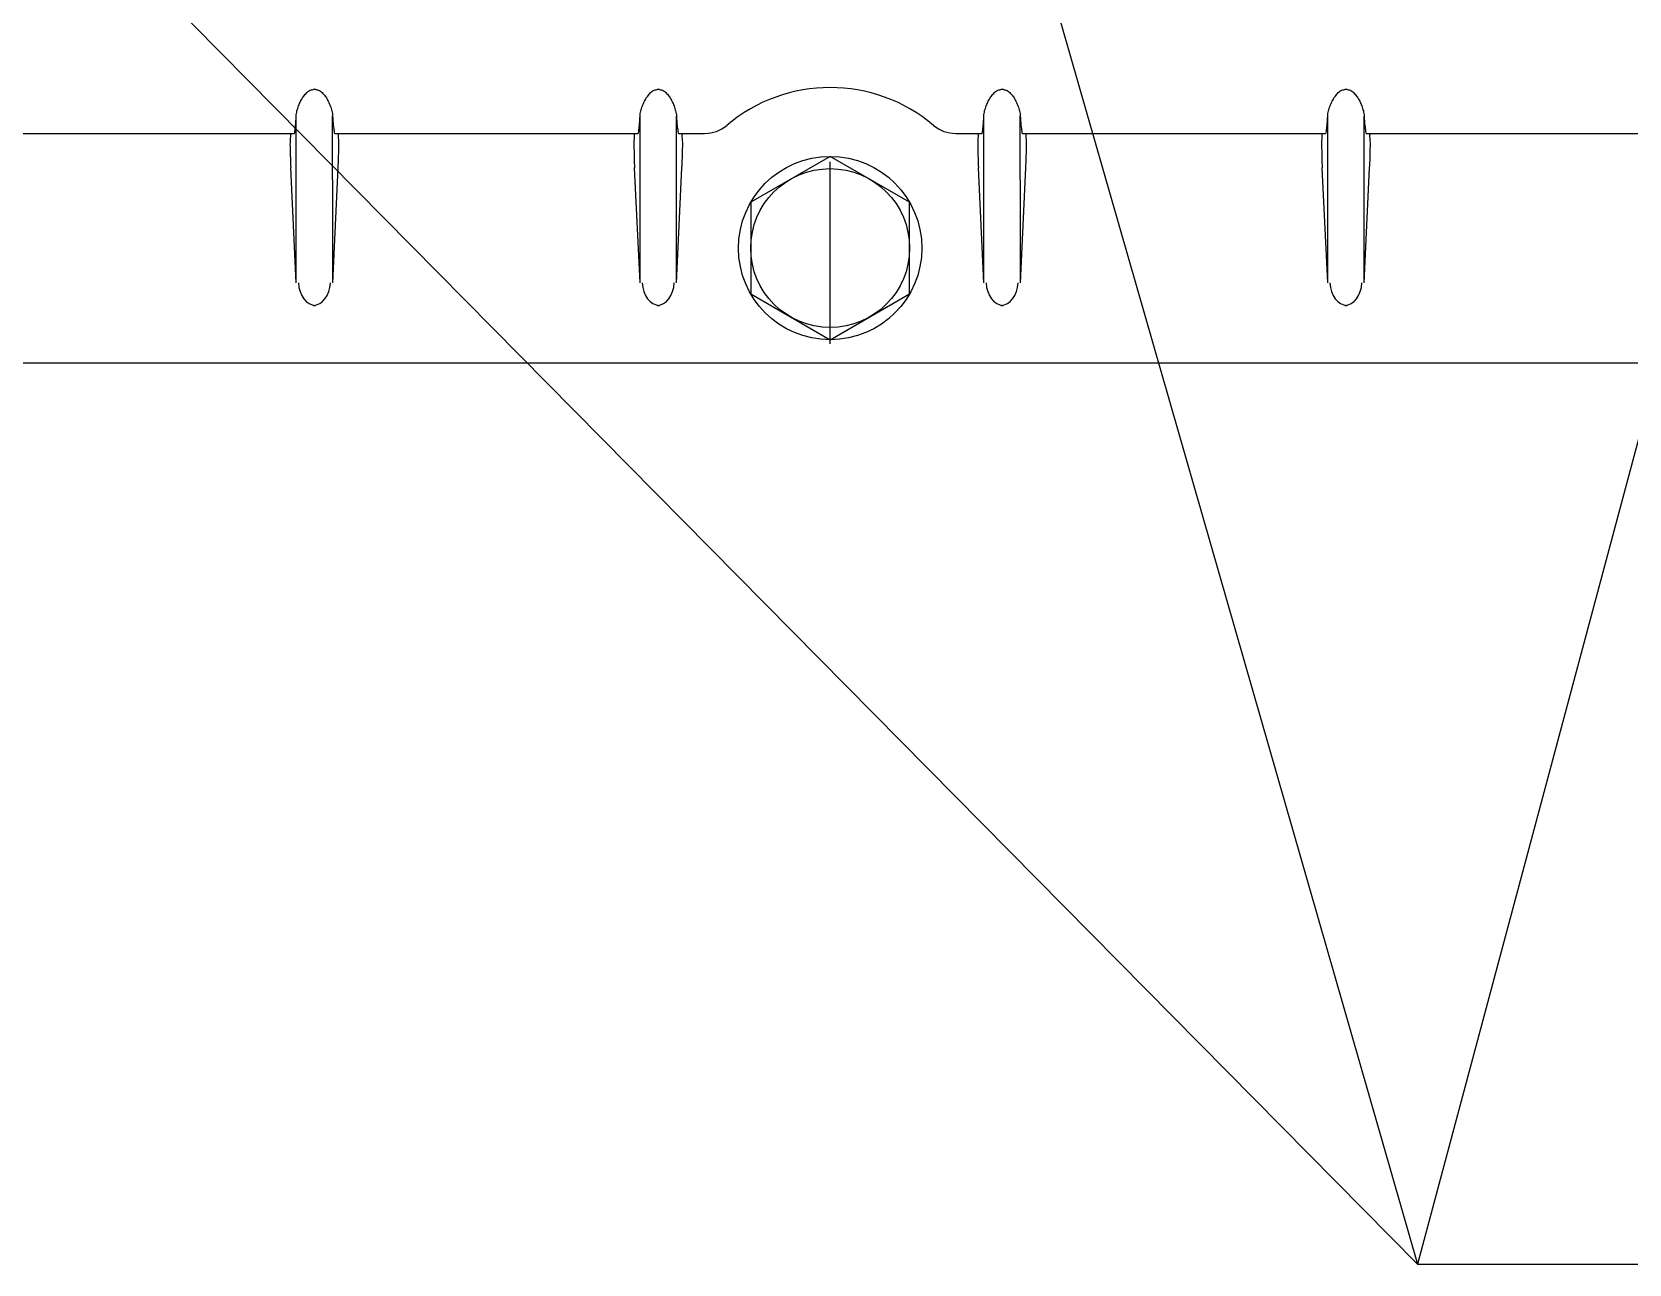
# Model space of a CAD drawing. Extents: x -13620 to 9472, y -41784 to 1902.
# Drawn here: x -699.9 to -560.6, y -40811.7 to -40704.2 of the extents above; entities that cross this region are included whole.
import ezdxf

# ---------------------------------------------------------------- set-up
doc = ezdxf.new("R2010")
doc.units = 0
doc.header["$LTSCALE"] = 0.5
doc.header["$MEASUREMENT"] = 0
doc.linetypes.add('CENTER', pattern=[50.8, 31.75, -6.35, 6.35, -6.35])
doc.layers.get('0').update_dxf_attribs({"linetype": 'CONTINUOUS'})
doc.layers.add('3 DIM', color=4, linetype='CONTINUOUS', lineweight=13)
doc.layers.add('CEN', color=1, linetype='CENTER')
doc.styles.get("Standard").update_dxf_attribs({"font": 'isocp.shx', "width": 0.707, "bigfont": 'hztxt.shx'})
doc.dimstyles.new('常用14', dxfattribs={"dimtxt": 14, "dimasz": 14, "dimexe": 3.5, "dimexo": 0, "dimgap": 3.5, "dimtad": 1, "dimtoh": 1, "dimdec": 5, "dimdsep": 46, "dimtxsty": 'Standard', "dimcen": 14, "dimadec": 0, "dimazin": 2, "dimtfac": 1, "dimtdec": 5, "dimtmove": 0, "dimatfit": 3, "dimfxl": 1, "dimtfill": 1, "dimtfillclr": 256, "dimarcsym": 0})

# ---------------------------------------------------------------- blocks, each defined once
blk = doc.blocks.new('M8.G3')
blk.add_lwpolyline([(8, 0), (4, 6.93), (-4, 6.93), (-8, 0), (-4, -6.93), (4, -6.93)], close=True)
for radius in [8, 6.93]:
    blk.add_circle((0, 0), radius)
blk = doc.blocks.new('ASWQDER')
at = {"linetype": 'Continuous'}
for p, q in [((298895.87, -1494.99), (298895.87, -1986.99)), ((298915.87, -1667.77), (298915.87, -1694.22)), ((298902.85, -1694.4), (298912.87, -1693.92)), ((298902.85, -1694.4), (298911.19, -1694.4)), ((298900.87, -1695.89), (298900.87, -1696.09)), ((298919.69, -1696.1), (298919.69, -1695.89)), ((298902.85, -1697.59), (298911.19, -1697.59)), ((298902.85, -1697.59), (298912.87, -1698.06)), ((298915.87, -1697.77), (298915.87, -1724.22)), ((298902.85, -1724.4), (298912.87, -1723.92)), ((298902.85, -1724.4), (298911.19, -1724.4)), ((298900.87, -1725.89), (298900.87, -1726.09)), ((298919.69, -1726.1), (298919.69, -1725.89)), ((298902.85, -1727.59), (298911.19, -1727.59)), ((298902.85, -1727.59), (298912.87, -1728.06)), ((298915.87, -1727.77), (298915.87, -1730.04)), ((298915.87, -1751.95), (298915.87, -1754.22)), ((298902.85, -1754.4), (298912.87, -1753.92)), ((298902.85, -1754.4), (298911.19, -1754.4)), ((298900.87, -1755.89), (298900.87, -1756.09)), ((298919.69, -1756.1), (298919.69, -1755.89)), ((298902.85, -1757.59), (298912.87, -1758.06)), ((298902.85, -1757.59), (298911.19, -1757.59)), ((298915.87, -1757.77), (298915.87, -1784.22)), ((298902.85, -1784.4), (298912.87, -1783.92)), ((298902.85, -1784.4), (298911.19, -1784.4)), ((298900.87, -1785.89), (298900.87, -1786.09)), ((298919.69, -1786.1), (298919.69, -1785.89)), ((298902.85, -1787.59), (298911.19, -1787.59)), ((298902.85, -1787.59), (298912.87, -1788.06)), ((298915.87, -1787.77), (298915.87, -1814.22))]:
    blk.add_line(p, q, dxfattribs=at)
for centre, radius, start, end in [((298918.87, -1730.04), 3, 180, 220.1192), ((298905.87, -1740.99), 14, 319.8808, 40.1192), ((298918.87, -1751.95), 3, 139.8808, 180)]:
    blk.add_arc(centre, radius, start, end, dxfattribs=at)
for centre, start_param, end_param in [((298902.99, -1696.09), 1.638038, 3.141593), ((298902.99, -1695.89), -3.141593, -1.638038), ((298902.99, -1726.09), 1.638038, 3.141593), ((298902.99, -1725.89), -3.141593, -1.638038), ((298902.99, -1756.09), 1.638038, 3.141593), ((298902.99, -1755.89), 3.141593, 4.645147), ((298902.99, -1786.09), 1.638038, 3.141593), ((298902.99, -1785.89), -3.141593, -1.638038)]:
    blk.add_ellipse(centre, major_axis=(2.12, 0), ratio=0.707107, start_param=start_param, end_param=end_param, dxfattribs=at)
for points, start_tangent, end_tangent in [([(298911.19, -1694.4), (298911.56, -1694.4), (298911.94, -1694.4)], (1, 0.000599), (0.999972, -0.007454)), ([(298911.94, -1694.4), (298912.43, -1694.4), (298913, -1694.41), (298913.66, -1694.41), (298914.42, -1694.41), (298915.29, -1694.41), (298916.27, -1694.41)], (0.999972, -0.007453), (0.999998, 0.002176)), ([(298915.26, -1693.87), (298914.57, -1693.87), (298913.73, -1693.89), (298912.87, -1693.92)], (-0.99668, 0.081414), (-0.998868, -0.047565)), ([(298915.87, -1693.94), (298915.71, -1693.89), (298915.26, -1693.87)], (0, 1), (-0.99668, 0.081414)), ([(298915.87, -1694.22), (298916.04, -1694.29), (298916.55, -1694.35), (298917.37, -1694.4)], (0, -1), (0.998593, -0.05302)), ([(298916.27, -1694.41), (298917.37, -1694.4)], (0.999998, 0.002176), (0.999994, 0.003592)), ([(298917.37, -1694.4), (298917.83, -1694.47), (298918.27, -1694.61), (298918.68, -1694.79), (298919.05, -1695.01), (298919.36, -1695.26), (298919.6, -1695.55), (298919.69, -1695.89)], (0.998593, -0.053019), (-0.000001, -1)), ([(298919.69, -1696.1), (298919.6, -1696.43), (298919.36, -1696.72), (298919.05, -1696.98), (298918.68, -1697.19), (298918.27, -1697.37), (298917.83, -1697.51), (298917.37, -1697.58)], (0.000002, -1), (-0.998592, -0.053051)), ([(298911.19, -1697.59), (298911.56, -1697.59), (298911.94, -1697.58)], (1, -0.000598), (0.999972, 0.007453)), ([(298911.94, -1697.58), (298913.01, -1697.58), (298914.31, -1697.58), (298915.8, -1697.58)], (0.999972, 0.007454), (0.999999, -0.001581)), ([(298912.87, -1698.06), (298913.72, -1698.1), (298914.56, -1698.12), (298915.25, -1698.12), (298915.71, -1698.09), (298915.87, -1698.05)], (0.998868, -0.047565), (0, 1)), ([(298915.8, -1697.58), (298917.37, -1697.58)], (0.999999, -0.001581), (0.999994, -0.003593)), ([(298917.37, -1697.58), (298916.55, -1697.64), (298916.04, -1697.7), (298915.87, -1697.77)], (-0.998593, -0.053021), (0, -1)), ([(298911.19, -1724.4), (298911.56, -1724.4), (298911.94, -1724.4)], (1, 0.000599), (0.999972, -0.007454)), ([(298911.94, -1724.4), (298912.43, -1724.4), (298913, -1724.41), (298913.66, -1724.41), (298914.42, -1724.41), (298915.29, -1724.41), (298916.27, -1724.41)], (0.999972, -0.007453), (0.999998, 0.002176)), ([(298915.26, -1723.87), (298914.57, -1723.87), (298913.73, -1723.89), (298912.87, -1723.92)], (-0.99668, 0.081414), (-0.998868, -0.047565)), ([(298915.87, -1723.94), (298915.71, -1723.89), (298915.26, -1723.87)], (0, 1), (-0.99668, 0.081414)), ([(298915.87, -1724.22), (298916.04, -1724.29), (298916.55, -1724.35), (298917.37, -1724.4)], (0, -1), (0.998593, -0.05302)), ([(298916.27, -1724.41), (298917.37, -1724.4)], (0.999998, 0.002176), (0.999994, 0.003592)), ([(298917.37, -1724.4), (298917.83, -1724.47), (298918.27, -1724.61), (298918.68, -1724.79), (298919.05, -1725.01), (298919.36, -1725.26), (298919.6, -1725.55), (298919.69, -1725.89)], (0.998593, -0.053019), (-0.000001, -1)), ([(298919.69, -1726.1), (298919.6, -1726.43), (298919.36, -1726.72), (298919.05, -1726.98), (298918.68, -1727.19), (298918.27, -1727.37), (298917.83, -1727.51), (298917.37, -1727.58)], (0.000002, -1), (-0.998592, -0.053051)), ([(298911.19, -1727.59), (298911.56, -1727.59), (298911.94, -1727.58)], (1, -0.000598), (0.999972, 0.007453)), ([(298911.94, -1727.58), (298913.01, -1727.58), (298914.31, -1727.58), (298915.8, -1727.58)], (0.999972, 0.007454), (0.999999, -0.001581)), ([(298915.8, -1727.58), (298917.37, -1727.58)], (0.999999, -0.001581), (0.999994, -0.003593)), ([(298917.37, -1727.58), (298916.55, -1727.64), (298916.04, -1727.7), (298915.87, -1727.77)], (-0.998593, -0.053021), (0, -1)), ([(298912.87, -1728.06), (298913.72, -1728.1), (298914.56, -1728.12), (298915.25, -1728.12), (298915.71, -1728.09), (298915.87, -1728.05)], (0.998868, -0.047565), (0, 1)), ([(298911.19, -1754.4), (298911.56, -1754.4), (298911.94, -1754.4)], (1, 0.000599), (0.999972, -0.007454)), ([(298911.94, -1754.4), (298912.43, -1754.4), (298913, -1754.41), (298913.66, -1754.41), (298914.42, -1754.41), (298915.29, -1754.41), (298916.27, -1754.41)], (0.999972, -0.007453), (0.999998, 0.002176)), ([(298915.26, -1753.87), (298914.57, -1753.87), (298913.73, -1753.89), (298912.87, -1753.92)], (-0.99668, 0.081414), (-0.998868, -0.047565)), ([(298915.87, -1753.94), (298915.71, -1753.89), (298915.26, -1753.87)], (0, 1), (-0.99668, 0.081414)), ([(298915.87, -1754.22), (298916.04, -1754.29), (298916.55, -1754.35), (298917.37, -1754.4)], (0, -1), (0.998593, -0.05302)), ([(298916.27, -1754.41), (298917.37, -1754.4)], (0.999998, 0.002176), (0.999994, 0.003592)), ([(298917.37, -1754.4), (298917.83, -1754.47), (298918.27, -1754.61), (298918.68, -1754.79), (298919.05, -1755.01), (298919.36, -1755.26), (298919.6, -1755.55), (298919.69, -1755.89)], (0.998593, -0.053019), (-0.000001, -1)), ([(298919.69, -1756.1), (298919.6, -1756.43), (298919.36, -1756.72), (298919.05, -1756.98), (298918.68, -1757.19), (298918.27, -1757.37), (298917.83, -1757.51), (298917.37, -1757.58)], (0.000002, -1), (-0.998592, -0.053051)), ([(298911.19, -1757.59), (298911.56, -1757.59), (298911.94, -1757.58)], (1, -0.000598), (0.999972, 0.007453)), ([(298911.94, -1757.58), (298913.01, -1757.58), (298914.31, -1757.58), (298915.8, -1757.58)], (0.999972, 0.007454), (0.999999, -0.001581)), ([(298912.87, -1758.06), (298913.72, -1758.1), (298914.56, -1758.12), (298915.25, -1758.12), (298915.71, -1758.09), (298915.87, -1758.05)], (0.998868, -0.047565), (0, 1)), ([(298915.8, -1757.58), (298917.37, -1757.58)], (0.999999, -0.001581), (0.999994, -0.003593)), ([(298917.37, -1757.58), (298916.55, -1757.64), (298916.04, -1757.7), (298915.87, -1757.77)], (-0.998593, -0.053021), (0, -1)), ([(298911.19, -1784.4), (298911.56, -1784.4), (298911.94, -1784.4)], (1, 0.000599), (0.999972, -0.007454)), ([(298911.94, -1784.4), (298912.43, -1784.4), (298913, -1784.41), (298913.66, -1784.41), (298914.42, -1784.41), (298915.29, -1784.41), (298916.27, -1784.41)], (0.999972, -0.007453), (0.999998, 0.002176)), ([(298915.26, -1783.87), (298914.57, -1783.87), (298913.73, -1783.89), (298912.87, -1783.92)], (-0.99668, 0.081414), (-0.998868, -0.047565)), ([(298915.87, -1783.94), (298915.71, -1783.89), (298915.26, -1783.87)], (0, 1), (-0.99668, 0.081414)), ([(298915.87, -1784.22), (298916.04, -1784.29), (298916.55, -1784.35), (298917.37, -1784.4)], (0, -1), (0.998593, -0.05302)), ([(298916.27, -1784.41), (298917.37, -1784.4)], (0.999998, 0.002176), (0.999994, 0.003592)), ([(298917.37, -1784.4), (298917.83, -1784.47), (298918.27, -1784.61), (298918.68, -1784.79), (298919.05, -1785.01), (298919.36, -1785.26), (298919.6, -1785.55), (298919.69, -1785.89)], (0.998593, -0.053019), (-0.000001, -1)), ([(298919.69, -1786.1), (298919.6, -1786.43), (298919.36, -1786.72), (298919.05, -1786.98), (298918.68, -1787.19), (298918.27, -1787.37), (298917.83, -1787.51), (298917.37, -1787.58)], (0.000002, -1), (-0.998592, -0.053051)), ([(298911.19, -1787.59), (298911.56, -1787.59), (298911.94, -1787.58)], (1, -0.000598), (0.999972, 0.007453)), ([(298911.94, -1787.58), (298913.01, -1787.58), (298914.31, -1787.58), (298915.8, -1787.58)], (0.999972, 0.007454), (0.999999, -0.001581)), ([(298915.8, -1787.58), (298917.37, -1787.58)], (0.999999, -0.001581), (0.999994, -0.003593)), ([(298917.37, -1787.58), (298916.55, -1787.64), (298916.04, -1787.7), (298915.87, -1787.77)], (-0.998593, -0.053021), (0, -1)), ([(298912.87, -1788.06), (298913.72, -1788.1), (298914.56, -1788.12), (298915.25, -1788.12), (298915.71, -1788.09), (298915.87, -1788.05)], (0.998868, -0.047565), (0, 1))]:
    blk.add_spline(points, degree=3, dxfattribs=dict(at, start_tangent=start_tangent, end_tangent=end_tangent))
at = {"layer": 'CEN'}
blk.add_line((298897.51, -1740.99), (298914.23, -1740.99), dxfattribs=at)
blk.add_blockref('M8.G3', (298905.87, -1740.99))

msp = doc.modelspace()

# ---------------------------------------------------------------- block references
at = {"rotation": 90}
msp.add_blockref('ASWQDER', (-2371.2725, -339628.89967), dxfattribs=at)

# ---------------------------------------------------------------- leaders
at = {"layer": '3 DIM', "lineweight": -3}
for points in [[(-756.98389, -40631.5673), (-579.03157, -40811.65055), (-563.73243, -40811.65055)], [(-630.7912, -40631.5673), (-579.03157, -40811.65055), (-437.53974, -40811.65055)], [(-530.79917, -40631.50069), (-579.03157, -40811.65055)]]:
    msp.add_leader(points, dimstyle='常用14', override={"dimgap": 3.5, "dimtad": 0, "dimfxl": 1.25, "dimtfillclr": 256}, dxfattribs=at)

doc.saveas('drawing.dxf')
